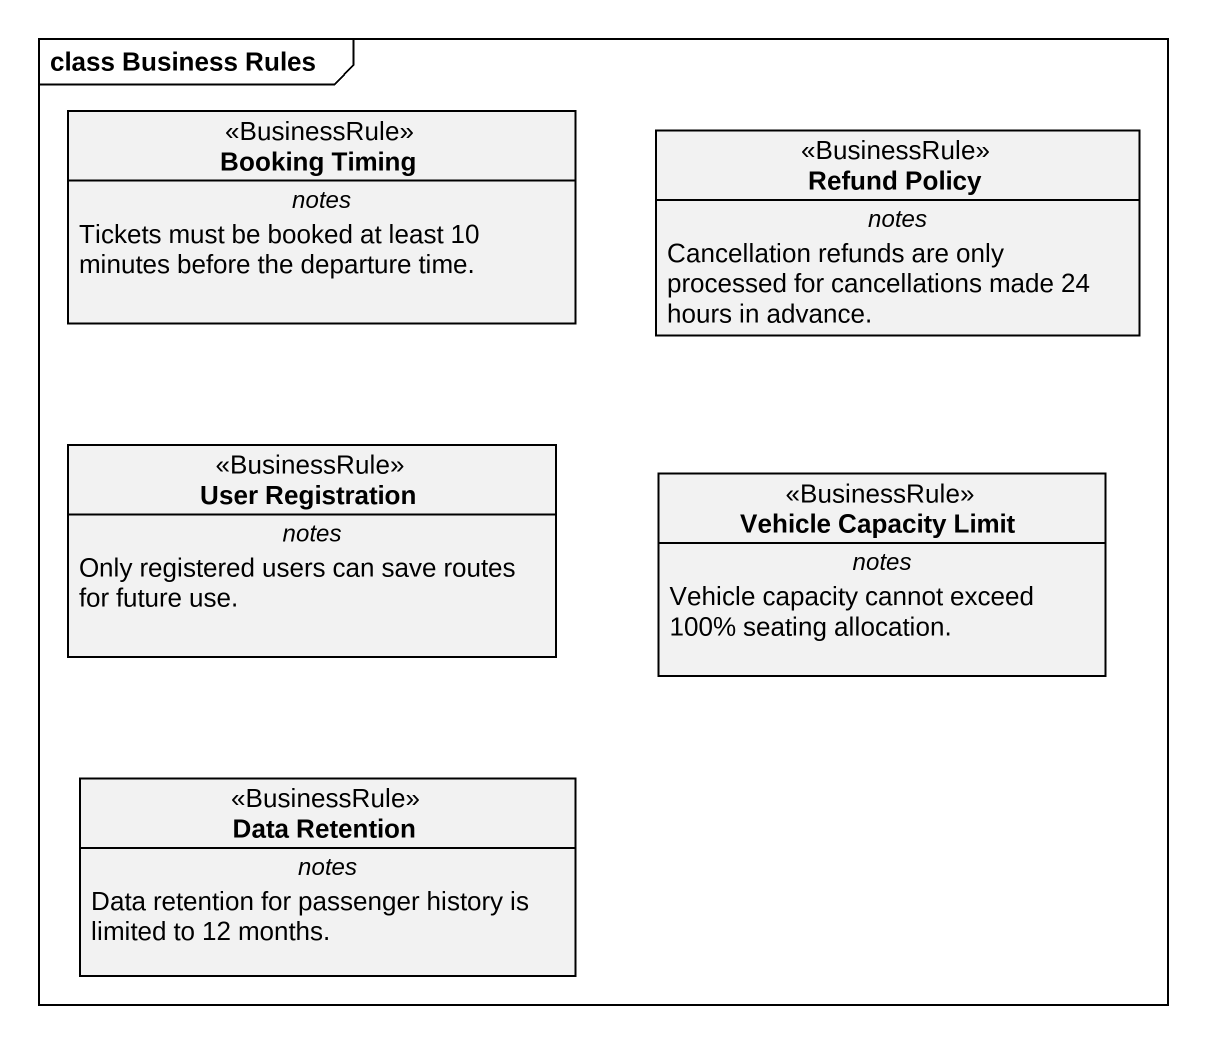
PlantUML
@startuml
mainframe class Business Rules
hide circle
hide empty members
class "Booking Timing" as Booking_Timing <<BusinessRule>> {
  -- notes --
  Tickets must be booked at least 10 minutes before the departure time.
}
class "Refund Policy" as Refund_Policy <<BusinessRule>> {
  -- notes --
  Cancellation refunds are only processed for cancellations made 24 hours in advance.
}
class "User Registration" as User_Registration <<BusinessRule>> {
  -- notes --
  Only registered users can save routes for future use.
}
class "Vehicle Capacity Limit" as Vehicle_Capacity_Limit <<BusinessRule>> {
  -- notes --
  Vehicle capacity cannot exceed 100% seating allocation.
}
class "Data Retention" as Data_Retention <<BusinessRule>> {
  -- notes --
  Data retention for passenger history is limited to 12 months.
}
@enduml
